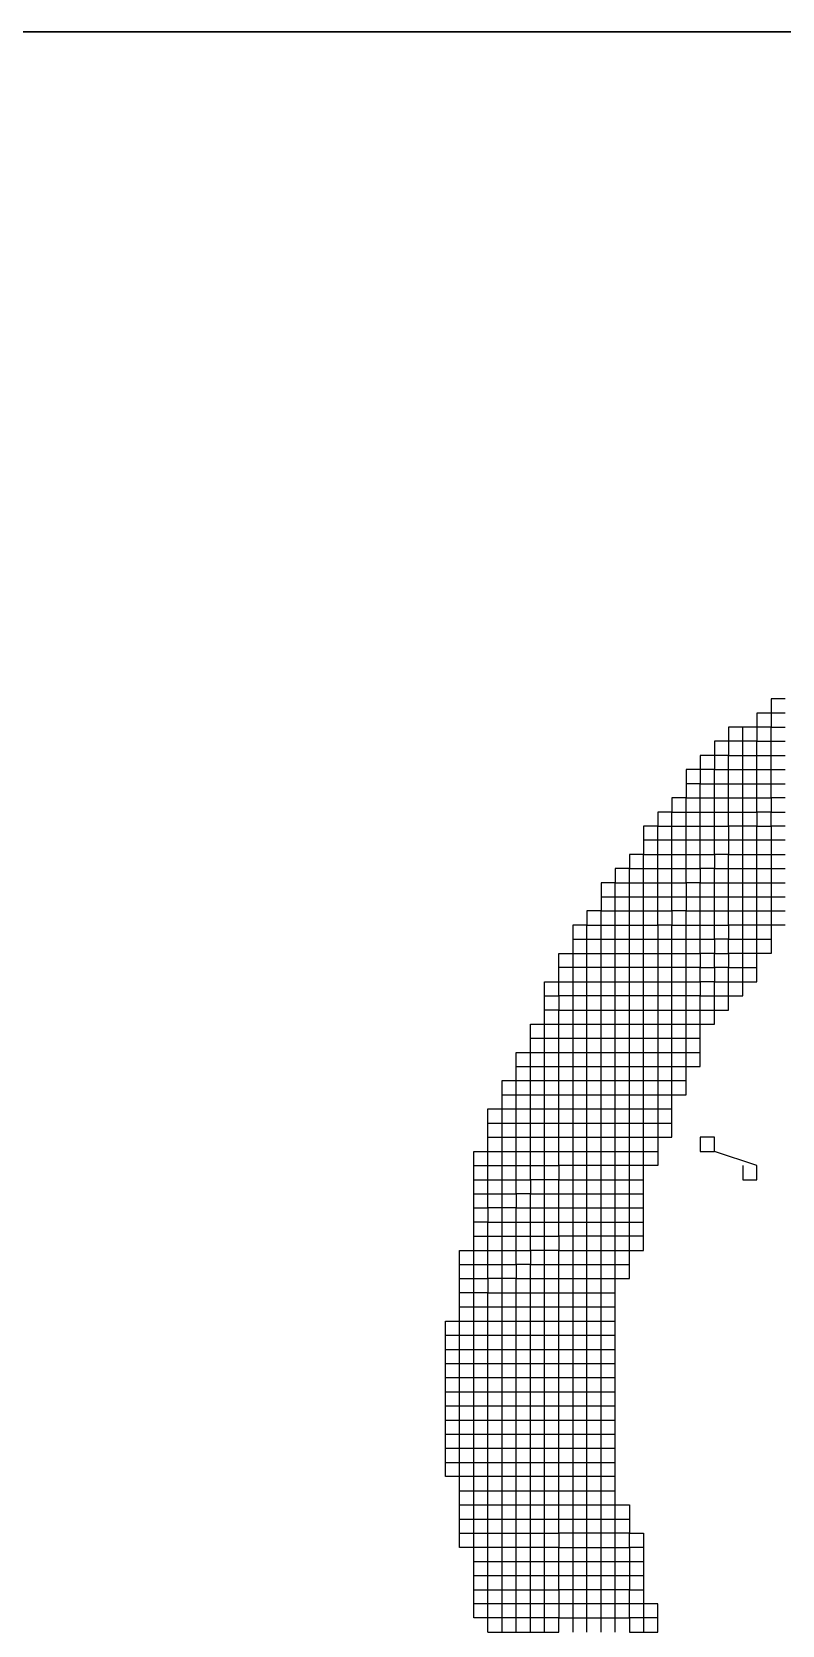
# Model space of a CAD drawing. Header units: millimetres. Extents: x 0 to 594, y 0 to 420.
# Drawn here: x 493.09 to 499.65, y 108.32 to 122.27 of the extents above; entities that cross this region are included whole.
import ezdxf
from ezdxf.enums import TextEntityAlignment as Align

# ---------------------------------------------------------------- set-up
doc = ezdxf.new("R2010")
doc.units = ezdxf.units.MM
doc.layers.add('GPDRAW', color=1, linetype='Continuous')
doc.layers.add('TEXT', color=255, linetype='Continuous')
doc.styles.add('ECL', font='', dxfattribs={"width": 0.7, "height": 3})
doc.styles.get('ECL').set_extended_font_data('FangSong_GB2312')

# ---------------------------------------------------------------- blocks, each defined once
blk = doc.blocks.new('*U68')
at = {"color": 32, "linetype": 'Continuous'}
for points in [[(-27.885, 10.513), (-28.033, 10.513), (-28.033, 10.365), (-28.182, 10.365), (-28.182, 10.216), (-28.479, 10.216), (-28.479, 10.068), (-28.627, 10.068), (-28.627, 9.919), (-28.776, 9.919), (-28.776, 9.771), (-28.924, 9.771), (-28.924, 9.622), (-28.924, 9.474), (-29.073, 9.474), (-29.073, 9.325), (-29.221, 9.325), (-29.221, 9.177), (-29.37, 9.177), (-29.37, 9.028), (-29.37, 8.88), (-29.518, 8.88), (-29.518, 8.731), (-29.667, 8.731), (-29.667, 8.583), (-29.815, 8.583), (-29.815, 8.434), (-29.815, 8.286), (-29.964, 8.286), (-29.964, 8.137), (-30.112, 8.137), (-30.112, 7.989), (-30.112, 7.84), (-30.112, 7.692), (-30.112, 7.543), (-30.112, 7.395), (-30.112, 7.246), (-30.112, 7.098), (-30.112, 6.949), (-30.112, 6.801), (-30.112, 6.652), (-30.112, 6.504), (-30.112, 6.355), (-30.112, 6.207), (-30.112, 6.058), (-30.112, 5.91), (-30.112, 5.761), (-30.112, 5.613), (-30.112, 5.464), (-30.112, 5.316), (-30.112, 5.167), (-30.112, 5.019), (-30.112, 4.87), (-30.112, 4.722), (-30.112, 4.573), (-30.112, 4.425), (-30.112, 4.276), (-30.112, 4.128), (-30.112, 3.979), (-30.112, 3.831), (-30.112, 3.682), (-30.112, 3.534), (-30.112, 3.385), (-30.112, 3.237), (-30.112, 3.088), (-30.112, 2.94), (-30.112, 2.791), (-30.112, 2.643), (-30.112, 2.494), (-30.112, 2.346), (-30.112, 2.197), (-30.112, 2.049), (-30.112, 1.9), (-30.112, 1.752), (-30.112, 1.603), (-30.112, 1.455), (-30.112, 1.306), (-30.112, 1.158), (-30.112, 1.009), (-30.112, 0.861), (-30.112, 0.712)], [(-31.449, 3.831), (-31.3, 3.831), (-31.152, 3.831), (-31.003, 3.831), (-31.003, 3.979), (-30.855, 3.979), (-30.706, 3.979), (-30.706, 4.128), (-30.558, 4.128), (-30.558, 4.276), (-30.409, 4.276), (-30.261, 4.276), (-30.261, 4.425), (-30.112, 4.425), (-29.964, 4.425), (-29.815, 4.425), (-29.667, 4.425), (-29.518, 4.425), (-29.518, 4.573), (-29.518, 4.722), (-29.518, 4.87), (-29.518, 5.019), (-29.518, 5.167), (-29.518, 5.316), (-29.518, 5.464), (-29.518, 5.613), (-29.518, 5.761), (-29.518, 5.91), (-29.518, 6.058), (-29.518, 6.207), (-29.518, 6.355), (-29.518, 6.504), (-29.518, 6.652), (-29.518, 6.801), (-29.518, 6.949), (-29.518, 7.098), (-29.518, 7.246), (-29.518, 7.395), (-29.518, 7.543), (-29.518, 7.692), (-29.518, 7.84), (-29.518, 7.989), (-29.518, 8.137), (-29.37, 8.137), (-29.37, 8.286), (-29.221, 8.286), (-29.221, 8.434), (-29.221, 8.583), (-29.073, 8.583), (-29.073, 8.731), (-28.924, 8.731), (-28.924, 8.88), (-28.776, 8.88), (-28.776, 9.028), (-28.776, 9.177), (-28.627, 9.177), (-28.627, 9.325), (-28.479, 9.325), (-28.479, 9.474), (-28.33, 9.474), (-28.182, 9.474), (-28.182, 9.622), (-28.033, 9.622), (-28.033, 9.771), (-27.885, 9.771)], [(-29.37, 4.87), (-29.37, 5.019), (-29.37, 5.167), (-29.37, 5.316), (-29.37, 5.464), (-29.37, 5.613), (-29.37, 5.761), (-29.37, 5.91), (-29.37, 6.058), (-29.37, 6.207), (-29.37, 6.355), (-29.37, 6.504), (-29.37, 6.652), (-29.37, 6.801), (-29.37, 6.949), (-29.37, 7.098), (-29.37, 7.246), (-29.37, 7.395), (-29.37, 7.543), (-29.37, 7.692), (-29.37, 7.84), (-29.37, 7.989), (-29.37, 8.137), (-29.221, 8.137), (-29.221, 8.286), (-29.073, 8.286), (-29.073, 8.434), (-29.073, 8.583), (-28.924, 8.583), (-28.924, 8.731), (-28.776, 8.731), (-28.776, 8.88), (-28.627, 8.88), (-28.627, 9.028), (-28.627, 9.177), (-28.479, 9.177), (-28.479, 9.325), (-28.33, 9.325), (-28.182, 9.325), (-28.182, 9.474), (-28.033, 9.474), (-28.033, 9.622), (-27.885, 9.622)], [(-30.558, 6.949), (-30.409, 6.949), (-30.261, 6.949), (-30.261, 7.098), (-30.112, 7.098), (-29.964, 7.098), (-29.815, 7.098), (-29.667, 7.098), (-29.518, 7.098), (-29.37, 7.098), (-29.221, 7.098), (-29.073, 7.098), (-28.924, 7.098), (-28.776, 7.098), (-28.627, 7.098), (-28.627, 7.246), (-28.479, 7.246), (-28.479, 7.395), (-28.33, 7.395), (-28.33, 7.543), (-28.182, 7.543), (-28.182, 7.692), (-28.182, 7.84), (-28.182, 7.989), (-28.182, 8.137), (-28.182, 8.286), (-28.182, 8.434), (-28.182, 8.583), (-28.182, 8.731), (-28.182, 8.88), (-28.182, 9.028), (-28.182, 9.177), (-28.033, 9.177), (-28.033, 9.325), (-27.885, 9.325)], [(-30.409, 0.712), (-30.409, 0.861), (-30.409, 1.009), (-30.409, 1.158), (-30.409, 1.306), (-30.409, 1.455), (-30.409, 1.603), (-30.409, 1.752), (-30.409, 1.9), (-30.409, 2.049), (-30.409, 2.197), (-30.409, 2.346), (-30.409, 2.494), (-30.409, 2.643), (-30.409, 2.791), (-30.409, 2.94), (-30.409, 3.088), (-30.409, 3.237), (-30.409, 3.385), (-30.409, 3.534), (-30.409, 3.682), (-30.409, 3.831), (-30.409, 3.979), (-30.409, 4.128), (-30.409, 4.276), (-30.409, 4.425), (-30.409, 4.573), (-30.409, 4.722), (-30.409, 4.87), (-30.409, 5.019), (-30.409, 5.167), (-30.409, 5.316), (-30.409, 5.464), (-30.409, 5.613), (-30.409, 5.761), (-30.409, 5.91), (-30.409, 6.058), (-30.409, 6.207), (-30.409, 6.355), (-30.409, 6.504), (-30.409, 6.652), (-30.409, 6.801), (-30.409, 6.949), (-30.409, 7.098), (-30.409, 7.246), (-30.409, 7.395), (-30.409, 7.543), (-30.261, 7.543), (-30.261, 7.692), (-30.261, 7.84), (-30.112, 7.84), (-29.964, 7.84), (-29.815, 7.84), (-29.667, 7.84), (-29.518, 7.84), (-29.37, 7.84), (-29.221, 7.84), (-29.073, 7.84), (-28.924, 7.84), (-28.776, 7.84), (-28.776, 7.989), (-28.627, 7.989), (-28.627, 8.137), (-28.479, 8.137), (-28.479, 8.286), (-28.33, 8.286), (-28.182, 8.286), (-28.033, 8.286), (-27.885, 8.286)], [(-30.855, 0.712), (-30.855, 0.861), (-30.855, 1.009), (-30.855, 1.158), (-30.855, 1.306), (-30.855, 1.455), (-30.855, 1.603), (-30.855, 1.752), (-30.855, 1.9), (-30.855, 2.049), (-30.855, 2.197), (-30.855, 2.346), (-30.855, 2.494), (-30.855, 2.643), (-30.855, 2.791), (-30.855, 2.94), (-30.855, 3.088), (-30.855, 3.237), (-30.855, 3.385), (-30.855, 3.534), (-30.855, 3.682), (-30.855, 3.831), (-30.855, 3.979), (-30.855, 4.128), (-30.855, 4.276), (-30.855, 4.425), (-30.855, 4.573), (-30.855, 4.722), (-30.855, 4.87), (-30.855, 5.019), (-30.855, 5.167), (-30.855, 5.316), (-30.855, 5.464), (-30.855, 5.613), (-30.855, 5.761), (-30.855, 5.91), (-30.855, 6.058), (-30.855, 6.207), (-30.855, 6.355), (-30.855, 6.504), (-30.706, 6.504), (-30.706, 6.652), (-30.706, 6.801), (-30.558, 6.801), (-30.558, 6.949), (-30.558, 7.098), (-30.409, 7.098), (-30.261, 7.098), (-30.261, 7.246), (-30.112, 7.246), (-29.964, 7.246), (-29.815, 7.246), (-29.667, 7.246), (-29.518, 7.246), (-29.37, 7.246), (-29.221, 7.246), (-29.073, 7.246), (-28.924, 7.246), (-28.776, 7.246), (-28.776, 7.395), (-28.627, 7.395), (-28.627, 7.543), (-28.479, 7.543), (-28.479, 7.692), (-28.33, 7.692), (-28.182, 7.692)], [(-30.706, 0.712), (-30.706, 0.861), (-30.706, 1.009), (-30.706, 1.158), (-30.706, 1.306), (-30.706, 1.455), (-30.706, 1.603), (-30.706, 1.752), (-30.706, 1.9), (-30.706, 2.049), (-30.706, 2.197), (-30.706, 2.346), (-30.855, 2.346), (-31.003, 2.346), (-31.003, 2.494), (-30.855, 2.494), (-30.706, 2.494), (-30.706, 2.643), (-30.558, 2.643), (-30.558, 2.791), (-30.409, 2.791), (-30.261, 2.791), (-30.261, 2.94), (-30.112, 2.94), (-29.964, 2.94), (-29.815, 2.94), (-29.667, 2.94)], [(-30.558, 0.712), (-30.558, 0.861), (-30.558, 1.009), (-30.558, 1.158), (-30.558, 1.306), (-30.558, 1.455), (-30.558, 1.603), (-30.558, 1.752), (-30.558, 1.9), (-30.558, 2.049), (-30.558, 2.197), (-30.558, 2.346), (-30.706, 2.346), (-30.706, 2.494), (-30.558, 2.494), (-30.558, 2.643), (-30.409, 2.643), (-30.261, 2.643), (-30.261, 2.791), (-30.112, 2.791), (-29.964, 2.791), (-29.815, 2.791), (-29.667, 2.791)]]:
    blk.add_lwpolyline(points, dxfattribs=at)
at = {"color": 15, "linetype": 'Continuous'}
for points in [[(-27.885, 8.137), (-28.033, 8.137), (-28.182, 8.137), (-28.33, 8.137), (-28.479, 8.137), (-28.479, 7.989), (-28.627, 7.989), (-28.627, 7.84), (-28.776, 7.84), (-28.776, 7.692), (-28.924, 7.692), (-29.073, 7.692), (-29.221, 7.692), (-29.37, 7.692), (-29.518, 7.692), (-29.667, 7.692), (-29.815, 7.692), (-29.964, 7.692), (-30.112, 7.692), (-30.261, 7.692)], [(-27.885, 9.028), (-28.033, 9.028), (-28.182, 9.028), (-28.33, 9.028), (-28.479, 9.028), (-28.627, 9.028), (-28.776, 9.028), (-28.924, 9.028), (-29.073, 9.028), (-29.221, 9.028), (-29.37, 9.028)], [(-31.3, 1.9), (-31.152, 1.9), (-31.003, 1.9), (-30.855, 1.9), (-30.706, 1.9), (-30.558, 1.9), (-30.409, 1.9), (-30.261, 1.9), (-30.261, 2.049), (-30.112, 2.049), (-29.964, 2.049), (-29.815, 2.049), (-29.667, 2.049), (-29.518, 2.049), (-29.518, 1.9), (-29.518, 1.752), (-29.37, 1.752), (-29.37, 1.603), (-29.37, 1.455), (-29.37, 1.306), (-29.37, 1.158), (-29.37, 1.009), (-29.37, 0.861), (-29.37, 0.712)], [(-29.221, 0.712), (-29.221, 0.861), (-29.221, 1.009), (-29.37, 1.009), (-29.518, 1.009), (-29.518, 1.158), (-29.667, 1.158), (-29.815, 1.158), (-29.964, 1.158), (-30.112, 1.158), (-30.261, 1.158), (-30.261, 1.009), (-30.409, 1.009), (-30.558, 1.009), (-30.706, 1.009), (-30.855, 1.009), (-31.003, 1.009), (-31.152, 1.009)]]:
    blk.add_lwpolyline(points, dxfattribs=at)
at = {"color": 13, "linetype": 'Continuous'}
for points in [[(-31.152, 5.316), (-31.003, 5.316), (-31.003, 5.464), (-30.855, 5.464), (-30.706, 5.464), (-30.706, 5.613), (-30.558, 5.613), (-30.558, 5.761), (-30.409, 5.761), (-30.261, 5.761), (-30.261, 5.91), (-30.112, 5.91), (-29.964, 5.91), (-29.815, 5.91), (-29.667, 5.91), (-29.518, 5.91), (-29.37, 5.91), (-29.221, 5.91), (-29.073, 5.91), (-29.073, 6.058), (-29.073, 6.207), (-29.073, 6.355), (-29.073, 6.504), (-29.073, 6.652), (-29.073, 6.801), (-29.073, 6.949), (-29.073, 7.098), (-29.073, 7.246), (-29.073, 7.395), (-29.073, 7.543), (-29.073, 7.692), (-29.073, 7.84), (-29.073, 7.989), (-29.073, 8.137), (-28.924, 8.137), (-28.924, 8.286), (-28.776, 8.286), (-28.776, 8.434), (-28.627, 8.434), (-28.627, 8.583), (-28.479, 8.583), (-28.479, 8.731), (-28.33, 8.731), (-28.182, 8.731), (-28.033, 8.731), (-27.885, 8.731)], [(-27.885, 10.365), (-28.033, 10.365), (-28.033, 10.216), (-28.182, 10.216), (-28.182, 10.068), (-28.33, 10.068), (-28.479, 10.068), (-28.479, 9.919), (-28.627, 9.919), (-28.627, 9.771), (-28.776, 9.771), (-28.776, 9.622), (-28.924, 9.622)], [(-30.112, 7.989), (-29.964, 7.989), (-29.815, 7.989), (-29.667, 7.989), (-29.518, 7.989), (-29.37, 7.989), (-29.221, 7.989), (-29.073, 7.989), (-28.924, 7.989), (-28.776, 7.989), (-28.776, 8.137), (-28.627, 8.137), (-28.627, 8.286), (-28.479, 8.286), (-28.479, 8.434), (-28.33, 8.434), (-28.182, 8.434), (-28.033, 8.434), (-27.885, 8.434)], [(-31.003, 5.91), (-30.855, 5.91), (-30.706, 5.91), (-30.706, 6.058), (-30.558, 6.058), (-30.558, 6.207), (-30.409, 6.207), (-30.261, 6.207), (-30.261, 6.355), (-30.112, 6.355), (-29.964, 6.355), (-29.815, 6.355), (-29.667, 6.355), (-29.518, 6.355), (-29.37, 6.355), (-29.221, 6.355), (-29.073, 6.355), (-28.924, 6.355), (-28.924, 6.504), (-28.924, 6.652), (-28.924, 6.801), (-28.924, 6.949), (-28.924, 7.098), (-28.924, 7.246), (-28.924, 7.395), (-28.924, 7.543), (-28.924, 7.692), (-28.924, 7.84), (-28.924, 7.989), (-28.924, 8.137), (-28.776, 8.137), (-28.776, 8.286), (-28.627, 8.286), (-28.627, 8.434), (-28.479, 8.434), (-28.479, 8.583), (-28.33, 8.583), (-28.182, 8.583), (-28.033, 8.583), (-27.885, 8.583)], [(-29.221, 0.861), (-29.37, 0.861), (-29.518, 0.861), (-29.518, 1.009), (-29.667, 1.009), (-29.815, 1.009), (-29.964, 1.009), (-30.112, 1.009), (-30.261, 1.009), (-30.261, 0.861), (-30.409, 0.861), (-30.558, 0.861), (-30.706, 0.861), (-30.855, 0.861), (-31.003, 0.861), (-31.152, 0.861), (-31.152, 1.009), (-31.152, 1.158), (-31.152, 1.306), (-31.152, 1.455), (-31.152, 1.603), (-31.152, 1.752), (-31.152, 1.9), (-31.152, 2.049), (-31.152, 2.197), (-31.152, 2.346), (-31.152, 2.494), (-31.152, 2.643), (-31.152, 2.791), (-31.152, 2.94), (-31.152, 3.088), (-31.152, 3.237), (-31.152, 3.385), (-31.152, 3.534), (-31.152, 3.682), (-31.152, 3.831), (-31.152, 3.979), (-31.152, 4.128), (-31.152, 4.276), (-31.152, 4.425), (-31.152, 4.573), (-31.152, 4.722), (-31.152, 4.87), (-31.152, 5.019), (-31.152, 5.167), (-31.152, 5.316), (-31.152, 5.464), (-31.152, 5.613), (-31.152, 5.761), (-31.003, 5.761), (-31.003, 5.91), (-31.003, 6.058), (-31.003, 6.207), (-30.855, 6.207), (-30.706, 6.207), (-30.706, 6.355), (-30.558, 6.355), (-30.558, 6.504), (-30.409, 6.504), (-30.261, 6.504), (-30.261, 6.652), (-30.112, 6.652), (-29.964, 6.652), (-29.815, 6.652), (-29.667, 6.652), (-29.518, 6.652), (-29.37, 6.652), (-29.221, 6.652), (-29.073, 6.652), (-28.924, 6.652), (-28.776, 6.652), (-28.776, 6.801), (-28.776, 6.949), (-28.776, 7.098), (-28.776, 7.246), (-28.627, 7.246), (-28.627, 7.395), (-28.479, 7.395), (-28.479, 7.543), (-28.33, 7.543), (-28.33, 7.692), (-28.33, 7.84), (-28.33, 7.989), (-28.33, 8.137), (-28.33, 8.286), (-28.33, 8.434), (-28.33, 8.583), (-28.33, 8.731), (-28.33, 8.88), (-28.33, 9.028), (-28.33, 9.177), (-28.33, 9.325), (-28.33, 9.474), (-28.33, 9.622), (-28.33, 9.771), (-28.33, 9.919), (-28.33, 10.068), (-28.33, 10.216)], [(-30.409, 7.395), (-30.261, 7.395), (-30.261, 7.543), (-30.112, 7.543), (-29.964, 7.543), (-29.815, 7.543), (-29.667, 7.543), (-29.518, 7.543), (-29.37, 7.543), (-29.221, 7.543), (-29.073, 7.543), (-28.924, 7.543), (-28.776, 7.543), (-28.776, 7.692), (-28.627, 7.692), (-28.627, 7.84), (-28.479, 7.84), (-28.479, 7.989), (-28.33, 7.989), (-28.182, 7.989), (-28.033, 7.989)], [(-29.37, 1.603), (-29.518, 1.603), (-29.518, 1.752), (-29.667, 1.752), (-29.815, 1.752), (-29.964, 1.752), (-30.112, 1.752), (-30.261, 1.752), (-30.261, 1.603), (-30.409, 1.603), (-30.558, 1.603), (-30.706, 1.603), (-30.855, 1.603), (-31.003, 1.603), (-31.152, 1.603), (-31.3, 1.603), (-31.3, 1.752), (-31.3, 1.9), (-31.3, 2.049), (-31.3, 2.197), (-31.3, 2.346), (-31.3, 2.494), (-31.3, 2.643), (-31.3, 2.791), (-31.3, 2.94), (-31.3, 3.088), (-31.3, 3.237), (-31.3, 3.385), (-31.3, 3.534), (-31.3, 3.682), (-31.3, 3.831), (-31.3, 3.979), (-31.3, 4.128), (-31.3, 4.276), (-31.3, 4.425), (-31.3, 4.573), (-31.3, 4.722), (-31.152, 4.722), (-31.003, 4.722), (-31.003, 4.87), (-30.855, 4.87), (-30.706, 4.87), (-30.706, 5.019), (-30.558, 5.019), (-30.558, 5.167), (-30.409, 5.167), (-30.261, 5.167), (-30.261, 5.316), (-30.112, 5.316), (-29.964, 5.316), (-29.815, 5.316), (-29.667, 5.316), (-29.518, 5.316), (-29.37, 5.316)], [(-31.003, 0.712), (-31.003, 0.861), (-31.003, 1.009), (-31.003, 1.158), (-31.003, 1.306), (-31.003, 1.455), (-31.003, 1.603), (-31.003, 1.752), (-31.003, 1.9), (-31.003, 2.049), (-31.003, 2.197), (-31.003, 2.346), (-31.152, 2.346), (-31.3, 2.346), (-31.449, 2.346), (-31.449, 2.494), (-31.449, 2.643), (-31.449, 2.791), (-31.449, 2.94), (-31.449, 3.088), (-31.449, 3.237), (-31.449, 3.385), (-31.449, 3.534), (-31.449, 3.682), (-31.449, 3.831), (-31.449, 3.979), (-31.3, 3.979), (-31.152, 3.979), (-31.003, 3.979), (-31.003, 4.128), (-30.855, 4.128), (-30.706, 4.128), (-30.706, 4.276), (-30.558, 4.276), (-30.558, 4.425), (-30.409, 4.425), (-30.261, 4.425), (-30.261, 4.573), (-30.112, 4.573), (-29.964, 4.573), (-29.815, 4.573), (-29.667, 4.573), (-29.518, 4.573)], [(-31.449, 3.682), (-31.3, 3.682), (-31.152, 3.682), (-31.003, 3.682), (-31.003, 3.831), (-30.855, 3.831), (-30.706, 3.831), (-30.706, 3.979), (-30.558, 3.979), (-30.558, 4.128), (-30.409, 4.128), (-30.261, 4.128), (-30.261, 4.276), (-30.112, 4.276), (-29.964, 4.276), (-29.815, 4.276), (-29.667, 4.276)], [(-31.449, 3.534), (-31.3, 3.534), (-31.152, 3.534), (-31.003, 3.534), (-31.003, 3.682), (-30.855, 3.682), (-30.706, 3.682), (-30.706, 3.831), (-30.558, 3.831), (-30.558, 3.979), (-30.409, 3.979), (-30.261, 3.979), (-30.261, 4.128), (-30.112, 4.128), (-29.964, 4.128), (-29.815, 4.128), (-29.667, 4.128)], [(-31.449, 3.385), (-31.3, 3.385), (-31.152, 3.385), (-31.003, 3.385), (-31.003, 3.534), (-30.855, 3.534), (-30.706, 3.534), (-30.706, 3.682), (-30.558, 3.682), (-30.558, 3.831), (-30.409, 3.831), (-30.261, 3.831), (-30.261, 3.979), (-30.112, 3.979), (-29.964, 3.979), (-29.815, 3.979), (-29.667, 3.979)], [(-31.449, 3.237), (-31.3, 3.237), (-31.152, 3.237), (-31.003, 3.237), (-31.003, 3.385), (-30.855, 3.385), (-30.706, 3.385), (-30.706, 3.534), (-30.558, 3.534), (-30.558, 3.682), (-30.409, 3.682), (-30.261, 3.682), (-30.261, 3.831), (-30.112, 3.831), (-29.964, 3.831), (-29.815, 3.831), (-29.667, 3.831)], [(-31.449, 3.088), (-31.3, 3.088), (-31.152, 3.088), (-31.003, 3.088), (-31.003, 3.237), (-30.855, 3.237), (-30.706, 3.237), (-30.706, 3.385), (-30.558, 3.385), (-30.558, 3.534), (-30.409, 3.534), (-30.261, 3.534), (-30.261, 3.682), (-30.112, 3.682), (-29.964, 3.682), (-29.815, 3.682), (-29.667, 3.682)], [(-31.449, 2.94), (-31.3, 2.94), (-31.152, 2.94), (-31.003, 2.94), (-31.003, 3.088), (-30.855, 3.088), (-30.706, 3.088), (-30.706, 3.237), (-30.558, 3.237), (-30.558, 3.385), (-30.409, 3.385), (-30.261, 3.385), (-30.261, 3.534), (-30.112, 3.534), (-29.964, 3.534), (-29.815, 3.534), (-29.667, 3.534)], [(-31.449, 2.791), (-31.3, 2.791), (-31.152, 2.791), (-31.003, 2.791), (-31.003, 2.94), (-30.855, 2.94), (-30.706, 2.94), (-30.706, 3.088), (-30.558, 3.088), (-30.558, 3.237), (-30.409, 3.237), (-30.261, 3.237), (-30.261, 3.385), (-30.112, 3.385), (-29.964, 3.385), (-29.815, 3.385), (-29.667, 3.385)], [(-31.449, 2.643), (-31.3, 2.643), (-31.152, 2.643), (-31.003, 2.643), (-31.003, 2.791), (-30.855, 2.791), (-30.706, 2.791), (-30.706, 2.94), (-30.558, 2.94), (-30.558, 3.088), (-30.409, 3.088), (-30.261, 3.088), (-30.261, 3.237), (-30.112, 3.237), (-29.964, 3.237), (-29.815, 3.237), (-29.667, 3.237)], [(-31.449, 2.494), (-31.3, 2.494), (-31.152, 2.494), (-31.003, 2.494), (-31.003, 2.643), (-30.855, 2.643), (-30.706, 2.643), (-30.706, 2.791), (-30.558, 2.791), (-30.558, 2.94), (-30.409, 2.94), (-30.261, 2.94), (-30.261, 3.088), (-30.112, 3.088), (-29.964, 3.088), (-29.815, 3.088), (-29.667, 3.088)], [(-31.3, 1.752), (-31.152, 1.752), (-31.003, 1.752), (-30.855, 1.752), (-30.706, 1.752), (-30.558, 1.752), (-30.409, 1.752), (-30.261, 1.752), (-30.261, 1.9), (-30.112, 1.9), (-29.964, 1.9), (-29.815, 1.9), (-29.667, 1.9), (-29.518, 1.9)], [(-31.152, 1.455), (-31.003, 1.455), (-30.855, 1.455), (-30.706, 1.455), (-30.558, 1.455), (-30.409, 1.455), (-30.261, 1.455), (-30.261, 1.603), (-30.112, 1.603), (-29.964, 1.603), (-29.815, 1.603), (-29.667, 1.603), (-29.518, 1.603), (-29.518, 1.455), (-29.37, 1.455)], [(-31.152, 1.306), (-31.003, 1.306), (-30.855, 1.306), (-30.706, 1.306), (-30.558, 1.306), (-30.409, 1.306), (-30.261, 1.306), (-30.261, 1.455), (-30.112, 1.455), (-29.964, 1.455), (-29.815, 1.455), (-29.667, 1.455), (-29.518, 1.455), (-29.518, 1.306), (-29.37, 1.306)], [(-31.152, 1.158), (-31.003, 1.158), (-30.855, 1.158), (-30.706, 1.158), (-30.558, 1.158), (-30.409, 1.158), (-30.261, 1.158), (-30.261, 1.306), (-30.112, 1.306), (-29.964, 1.306), (-29.815, 1.306), (-29.667, 1.306), (-29.518, 1.306), (-29.518, 1.158), (-29.37, 1.158)], [(-31.003, 0.712), (-30.855, 0.712), (-30.706, 0.712), (-30.558, 0.712), (-30.409, 0.712), (-30.261, 0.712), (-30.261, 0.861), (-30.112, 0.861), (-29.964, 0.861), (-29.815, 0.861), (-29.667, 0.861), (-29.518, 0.861), (-29.518, 0.712), (-29.37, 0.712), (-29.221, 0.712)]]:
    blk.add_lwpolyline(points, dxfattribs=at)
at = {"color": 22, "linetype": 'Continuous'}
for points in [[(-29.964, 0.712), (-29.964, 0.861), (-29.964, 1.009), (-29.964, 1.158), (-29.964, 1.306), (-29.964, 1.455), (-29.964, 1.603), (-29.964, 1.752), (-29.964, 1.9), (-29.964, 2.049), (-29.964, 2.197), (-29.964, 2.346), (-29.964, 2.494), (-29.964, 2.643), (-29.964, 2.791), (-29.964, 2.94), (-29.964, 3.088), (-29.964, 3.237), (-29.964, 3.385), (-29.964, 3.534), (-29.964, 3.682), (-29.964, 3.831), (-29.964, 3.979), (-29.964, 4.128), (-29.964, 4.276), (-29.964, 4.425), (-29.964, 4.573), (-29.964, 4.722), (-29.964, 4.87), (-29.964, 5.019), (-29.964, 5.167), (-29.964, 5.316), (-29.964, 5.464), (-29.964, 5.613), (-29.964, 5.761), (-29.964, 5.91), (-29.964, 6.058), (-29.964, 6.207), (-29.964, 6.355), (-29.964, 6.504), (-29.964, 6.652), (-29.964, 6.801), (-29.964, 6.949), (-29.964, 7.098), (-29.964, 7.246), (-29.964, 7.395), (-29.964, 7.543), (-29.964, 7.692), (-29.964, 7.84), (-29.964, 7.989), (-29.964, 8.137), (-29.815, 8.137), (-29.815, 8.286), (-29.667, 8.286), (-29.667, 8.434), (-29.667, 8.583), (-29.518, 8.583), (-29.518, 8.731), (-29.37, 8.731), (-29.37, 8.88), (-29.221, 8.88), (-29.221, 9.028), (-29.221, 9.177), (-29.073, 9.177), (-29.073, 9.325), (-28.924, 9.325), (-28.924, 9.474), (-28.776, 9.474), (-28.776, 9.622), (-28.627, 9.622), (-28.627, 9.771), (-28.479, 9.771), (-28.479, 9.919), (-28.33, 9.919), (-28.182, 9.919), (-28.182, 10.068), (-28.033, 10.068), (-28.033, 10.216), (-27.885, 10.216)], [(-27.885, 9.474), (-28.033, 9.474), (-28.033, 9.325), (-28.182, 9.325), (-28.182, 9.177), (-28.33, 9.177), (-28.479, 9.177), (-28.479, 9.028), (-28.479, 8.88), (-28.627, 8.88), (-28.627, 8.731), (-28.776, 8.731), (-28.776, 8.583), (-28.924, 8.583), (-28.924, 8.434), (-28.924, 8.286), (-29.073, 8.286), (-29.073, 8.137), (-29.221, 8.137), (-29.221, 7.989), (-29.221, 7.84), (-29.221, 7.692), (-29.221, 7.543), (-29.221, 7.395), (-29.221, 7.246), (-29.221, 7.098), (-29.221, 6.949), (-29.221, 6.801), (-29.221, 6.652), (-29.221, 6.504), (-29.221, 6.355), (-29.221, 6.207), (-29.221, 6.058), (-29.221, 5.91), (-29.221, 5.761), (-29.221, 5.613), (-29.37, 5.613), (-29.518, 5.613), (-29.667, 5.613), (-29.815, 5.613), (-29.964, 5.613), (-30.112, 5.613), (-30.261, 5.613), (-30.261, 5.464), (-30.409, 5.464), (-30.558, 5.464), (-30.558, 5.316), (-30.706, 5.316), (-30.706, 5.167), (-30.855, 5.167), (-31.003, 5.167), (-31.003, 5.019), (-31.152, 5.019)], [(-27.885, 9.177), (-28.033, 9.177), (-28.033, 9.028), (-28.033, 8.88), (-28.033, 8.731), (-28.033, 8.583), (-28.033, 8.434), (-28.033, 8.286), (-28.033, 8.137), (-28.033, 7.989), (-28.033, 7.84), (-28.182, 7.84), (-28.33, 7.84), (-28.479, 7.84), (-28.479, 7.692), (-28.627, 7.692), (-28.627, 7.543), (-28.776, 7.543), (-28.776, 7.395), (-28.924, 7.395), (-29.073, 7.395), (-29.221, 7.395), (-29.37, 7.395), (-29.518, 7.395), (-29.667, 7.395), (-29.815, 7.395), (-29.964, 7.395), (-30.112, 7.395), (-30.261, 7.395), (-30.261, 7.246), (-30.409, 7.246)]]:
    blk.add_lwpolyline(points, dxfattribs=at)
at = {"color": 34, "linetype": 'Continuous'}
for points in [[(-29.815, 0.712), (-29.815, 0.861), (-29.815, 1.009), (-29.815, 1.158), (-29.815, 1.306), (-29.815, 1.455), (-29.815, 1.603), (-29.815, 1.752), (-29.815, 1.9), (-29.815, 2.049), (-29.815, 2.197), (-29.815, 2.346), (-29.815, 2.494), (-29.815, 2.643), (-29.815, 2.791), (-29.815, 2.94), (-29.815, 3.088), (-29.815, 3.237), (-29.815, 3.385), (-29.815, 3.534), (-29.815, 3.682), (-29.815, 3.831), (-29.815, 3.979), (-29.815, 4.128), (-29.815, 4.276), (-29.815, 4.425), (-29.815, 4.573), (-29.815, 4.722), (-29.815, 4.87), (-29.815, 5.019), (-29.815, 5.167), (-29.815, 5.316), (-29.815, 5.464), (-29.815, 5.613), (-29.815, 5.761), (-29.815, 5.91), (-29.815, 6.058), (-29.815, 6.207), (-29.815, 6.355), (-29.815, 6.504), (-29.815, 6.652), (-29.815, 6.801), (-29.815, 6.949), (-29.815, 7.098), (-29.815, 7.246), (-29.815, 7.395), (-29.815, 7.543), (-29.815, 7.692), (-29.815, 7.84), (-29.815, 7.989), (-29.815, 8.137), (-29.667, 8.137), (-29.667, 8.286), (-29.518, 8.286), (-29.518, 8.434), (-29.518, 8.583), (-29.37, 8.583), (-29.37, 8.731), (-29.221, 8.731), (-29.221, 8.88), (-29.073, 8.88), (-29.073, 9.028), (-29.073, 9.177), (-28.924, 9.177), (-28.924, 9.325), (-28.776, 9.325), (-28.776, 9.474), (-28.627, 9.474), (-28.627, 9.622), (-28.479, 9.622), (-28.479, 9.771), (-28.33, 9.771), (-28.182, 9.771), (-28.182, 9.919), (-28.033, 9.919), (-28.033, 10.068), (-27.885, 10.068)], [(-29.667, 0.712), (-29.667, 0.861), (-29.667, 1.009), (-29.667, 1.158), (-29.667, 1.306), (-29.667, 1.455), (-29.667, 1.603), (-29.667, 1.752), (-29.667, 1.9), (-29.667, 2.049), (-29.667, 2.197), (-29.667, 2.346), (-29.667, 2.494), (-29.667, 2.643), (-29.667, 2.791), (-29.667, 2.94), (-29.667, 3.088), (-29.667, 3.237), (-29.667, 3.385), (-29.667, 3.534), (-29.667, 3.682), (-29.667, 3.831), (-29.667, 3.979), (-29.667, 4.128), (-29.667, 4.276), (-29.667, 4.425), (-29.667, 4.573), (-29.667, 4.722), (-29.667, 4.87), (-29.667, 5.019), (-29.667, 5.167), (-29.667, 5.316), (-29.667, 5.464), (-29.667, 5.613), (-29.667, 5.761), (-29.667, 5.91), (-29.667, 6.058), (-29.667, 6.207), (-29.667, 6.355), (-29.667, 6.504), (-29.667, 6.652), (-29.667, 6.801), (-29.667, 6.949), (-29.667, 7.098), (-29.667, 7.246), (-29.667, 7.395), (-29.667, 7.543), (-29.667, 7.692), (-29.667, 7.84), (-29.667, 7.989), (-29.667, 8.137), (-29.518, 8.137), (-29.518, 8.286), (-29.37, 8.286), (-29.37, 8.434), (-29.37, 8.583), (-29.221, 8.583), (-29.221, 8.731), (-29.073, 8.731), (-29.073, 8.88), (-28.924, 8.88), (-28.924, 9.028), (-28.924, 9.177), (-28.776, 9.177), (-28.776, 9.325), (-28.627, 9.325), (-28.627, 9.474), (-28.479, 9.474), (-28.479, 9.622), (-28.33, 9.622), (-28.182, 9.622), (-28.182, 9.771), (-28.033, 9.771), (-28.033, 9.919), (-27.885, 9.919)]]:
    blk.add_lwpolyline(points, dxfattribs=at)
at = {"color": 23, "linetype": 'Continuous'}
for points in [[(-29.815, 8.434), (-29.667, 8.434), (-29.518, 8.434), (-29.37, 8.434), (-29.221, 8.434), (-29.073, 8.434), (-28.924, 8.434), (-28.776, 8.434), (-28.776, 8.583), (-28.627, 8.583), (-28.627, 8.731), (-28.479, 8.731), (-28.479, 8.88), (-28.33, 8.88), (-28.182, 8.88), (-28.033, 8.88), (-27.885, 8.88)], [(-30.706, 6.652), (-30.558, 6.652), (-30.558, 6.801), (-30.409, 6.801), (-30.261, 6.801), (-30.261, 6.949), (-30.112, 6.949), (-29.964, 6.949), (-29.815, 6.949), (-29.667, 6.949), (-29.518, 6.949), (-29.37, 6.949), (-29.221, 6.949), (-29.073, 6.949), (-28.924, 6.949), (-28.776, 6.949)], [(-30.855, 6.355), (-30.706, 6.355), (-30.706, 6.504), (-30.558, 6.504), (-30.558, 6.652), (-30.409, 6.652), (-30.261, 6.652), (-30.261, 6.801), (-30.112, 6.801), (-29.964, 6.801), (-29.815, 6.801), (-29.667, 6.801), (-29.518, 6.801), (-29.37, 6.801), (-29.221, 6.801), (-29.073, 6.801), (-28.924, 6.801), (-28.776, 6.801)], [(-31.003, 6.058), (-30.855, 6.058), (-30.706, 6.058), (-30.706, 6.207), (-30.558, 6.207), (-30.558, 6.355), (-30.409, 6.355), (-30.261, 6.355), (-30.261, 6.504), (-30.112, 6.504), (-29.964, 6.504), (-29.815, 6.504), (-29.667, 6.504), (-29.518, 6.504), (-29.37, 6.504), (-29.221, 6.504), (-29.073, 6.504), (-28.924, 6.504)], [(-31.152, 5.613), (-31.003, 5.613), (-31.003, 5.761), (-30.855, 5.761), (-30.706, 5.761), (-30.706, 5.91), (-30.558, 5.91), (-30.558, 6.058), (-30.409, 6.058), (-30.261, 6.058), (-30.261, 6.207), (-30.112, 6.207), (-29.964, 6.207), (-29.815, 6.207), (-29.667, 6.207), (-29.518, 6.207), (-29.37, 6.207), (-29.221, 6.207), (-29.073, 6.207)], [(-31.152, 5.464), (-31.003, 5.464), (-31.003, 5.613), (-30.855, 5.613), (-30.706, 5.613), (-30.706, 5.761), (-30.558, 5.761), (-30.558, 5.91), (-30.409, 5.91), (-30.261, 5.91), (-30.261, 6.058), (-30.112, 6.058), (-29.964, 6.058), (-29.815, 6.058), (-29.667, 6.058), (-29.518, 6.058), (-29.37, 6.058), (-29.221, 6.058), (-29.073, 6.058)], [(-31.152, 5.167), (-31.003, 5.167), (-31.003, 5.316), (-30.855, 5.316), (-30.706, 5.316), (-30.706, 5.464), (-30.558, 5.464), (-30.558, 5.613), (-30.409, 5.613), (-30.261, 5.613), (-30.261, 5.761), (-30.112, 5.761), (-29.964, 5.761), (-29.815, 5.761), (-29.667, 5.761), (-29.518, 5.761), (-29.37, 5.761), (-29.221, 5.761)], [(-31.152, 4.87), (-31.003, 4.87), (-31.003, 5.019), (-30.855, 5.019), (-30.706, 5.019), (-30.706, 5.167), (-30.558, 5.167), (-30.558, 5.316), (-30.409, 5.316), (-30.261, 5.316), (-30.261, 5.464), (-30.112, 5.464), (-29.964, 5.464), (-29.815, 5.464), (-29.667, 5.464), (-29.518, 5.464), (-29.37, 5.464)], [(-31.3, 4.573), (-31.152, 4.573), (-31.003, 4.573), (-31.003, 4.722), (-30.855, 4.722), (-30.706, 4.722), (-30.706, 4.87), (-30.558, 4.87), (-30.558, 5.019), (-30.409, 5.019), (-30.261, 5.019), (-30.261, 5.167), (-30.112, 5.167), (-29.964, 5.167), (-29.815, 5.167), (-29.667, 5.167), (-29.518, 5.167), (-29.37, 5.167)], [(-31.3, 4.425), (-31.152, 4.425), (-31.003, 4.425), (-31.003, 4.573), (-30.855, 4.573), (-30.706, 4.573), (-30.706, 4.722), (-30.558, 4.722), (-30.558, 4.87), (-30.409, 4.87), (-30.261, 4.87), (-30.261, 5.019), (-30.112, 5.019), (-29.964, 5.019), (-29.815, 5.019), (-29.667, 5.019), (-29.518, 5.019), (-29.37, 5.019)], [(-31.3, 4.128), (-31.152, 4.128), (-31.003, 4.128), (-31.003, 4.276), (-30.855, 4.276), (-30.706, 4.276), (-30.706, 4.425), (-30.558, 4.425), (-30.558, 4.573), (-30.409, 4.573), (-30.261, 4.573), (-30.261, 4.722), (-30.112, 4.722), (-29.964, 4.722), (-29.815, 4.722), (-29.667, 4.722), (-29.518, 4.722), (-29.37, 4.722), (-29.37, 4.87), (-29.518, 4.87), (-29.667, 4.87), (-29.815, 4.87), (-29.964, 4.87), (-30.112, 4.87), (-30.261, 4.87), (-30.261, 4.722), (-30.409, 4.722), (-30.558, 4.722), (-30.558, 4.573), (-30.706, 4.573), (-30.706, 4.425), (-30.855, 4.425), (-31.003, 4.425), (-31.003, 4.276), (-31.152, 4.276), (-31.3, 4.276)], [(-31.3, 2.197), (-31.152, 2.197), (-31.003, 2.197), (-30.855, 2.197), (-30.706, 2.197), (-30.558, 2.197), (-30.409, 2.197), (-30.261, 2.197), (-30.261, 2.346), (-30.409, 2.346), (-30.558, 2.346), (-30.558, 2.494), (-30.409, 2.494), (-30.261, 2.494), (-30.261, 2.643), (-30.112, 2.643), (-29.964, 2.643), (-29.815, 2.643), (-29.667, 2.643)], [(-31.3, 2.049), (-31.152, 2.049), (-31.003, 2.049), (-30.855, 2.049), (-30.706, 2.049), (-30.558, 2.049), (-30.409, 2.049), (-30.261, 2.049), (-30.261, 2.197), (-30.112, 2.197), (-29.964, 2.197), (-29.815, 2.197), (-29.667, 2.197)]]:
    blk.add_lwpolyline(points, dxfattribs=at)
at = {"color": 9, "linetype": 'Continuous'}
blk.add_lwpolyline([(-28.627, 5.761), (-28.627, 5.91), (-28.776, 5.91), (-28.776, 5.761), (-28.627, 5.761)], dxfattribs=at)
at = {"color": 254, "linetype": 'Continuous'}
blk.add_lwpolyline([(-28.33, 5.613), (-28.33, 5.464), (-28.182, 5.464), (-28.182, 5.613), (-28.627, 5.761)], dxfattribs=at)
at = {"color": 25, "linetype": 'Continuous'}
blk.add_lwpolyline([(-29.667, 2.346), (-29.815, 2.346), (-29.964, 2.346), (-30.112, 2.346), (-30.261, 2.346), (-30.261, 2.494), (-30.112, 2.494), (-29.964, 2.494), (-29.815, 2.494), (-29.667, 2.494)], dxfattribs=at)
blk = doc.blocks.new('XXDAFRAM-CH-HENG-A2')
at = {"layer": 'GPDRAW', "color": 4, "linetype": 'Continuous'}
blk.add_line((584, 122.267), (399, 122.267), dxfattribs=at)
blk.add_line((584, 122.267), (399, 122.267), dxfattribs=at)
at = {"layer": 'GPDRAW', "color": 1, "linetype": 'Continuous'}
blk.add_line((399, 122.267), (584, 122.267), dxfattribs=at)
at = {"layer": 'TEXT', "xscale": 0.8333333333339397, "yscale": 0.8333333333334849, "zscale": 0.8333333333333334}
blk.add_blockref('*U68', (522.917, 107.668), dxfattribs=at)
at = {"linetype": 'Continuous', "style": 'ECL', "width": 0.7}
for tag, height, p in [('DESIGNSTATUS', 3.5, (571.853, 76.574)), ('ENDESIGNSTATUS', 3.5, (571.89, 70.889)), ('V', 4, (531.583, 63.46)), ('O', 4, (537.75, 63.46)), ('L', 4, (543.917, 63.46)), ('N', 4, (550.083, 63.46)), ('D', 4, (562.417, 63.46)), ('W', 4, (568.583, 63.46)), ('G', 4, (574.75, 63.46)), ('VEREN40', 4, (580.917, 63.46)), ('DWGNAME1', 5, (522.116, 48.707)), ('DWGNAME', 5, (521.928, 42.355)), ('DWGENAME1', 5, (521.928, 42.132)), ('DWGENAME', 5, (521.928, 35.7)), ('DWGNAME2', 5, (521.928, 35.057)), ('DWGENAME2', 5, (522.272, 28.907)), ('DWGNO', 4, (511.81, 15.139)), ('VEREN40', 4, (578.739, 15.139))]:
    blk.add_attdef(tag, text='', height=height, dxfattribs=at).set_placement(p, align=Align.MIDDLE)
at = {"style": 'ECL', "width": 0.7, "flags": 1}
for p in [(450.389, 48.278), (450.389, 40.278), (450.389, 32.278), (450.389, 24.278)]:
    blk.add_attdef('DATE', text='', height=5, dxfattribs=at).set_placement(p, align=Align.MIDDLE)
for tag, p in [('SJ1', (419.556, 44.278)), ('JH', (419.556, 36.278)), ('SH1', (419.556, 28.278)), ('PZ', (419.556, 20.278)), ('BL', (419.556, 10))]:
    blk.add_attdef(tag, p, '', height=5, dxfattribs=at)

msp = doc.modelspace()

# ---------------------------------------------------------------- block references
msp.add_blockref('XXDAFRAM-CH-HENG-A2', (0, 0))

doc.saveas('drawing.dxf')
